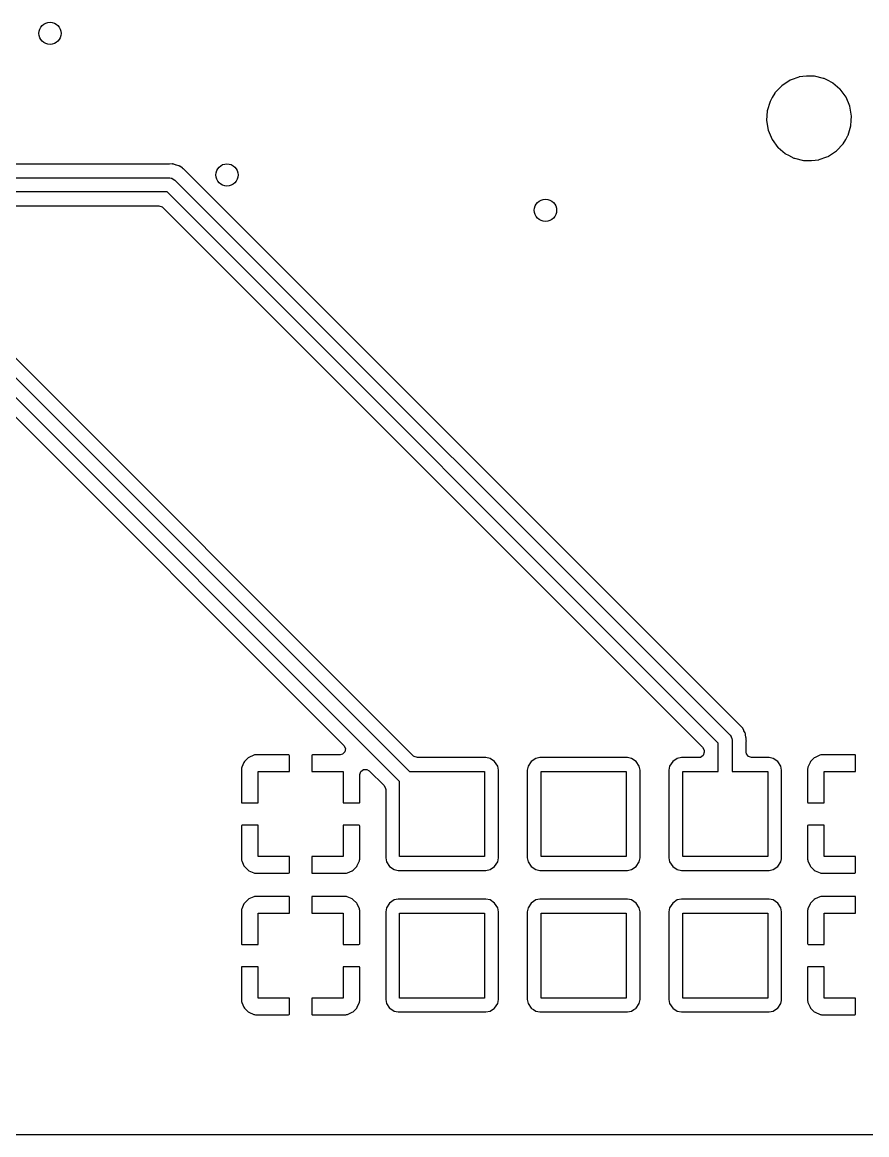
# Model space of a CAD drawing. Extents: x 0.02 to 3.98, y 0.02 to 3.98.
# Drawn here: x 2.155 to 2.752, y 0.022 to 0.808 of the extents above; entities that cross this region are included whole.
import ezdxf

# ---------------------------------------------------------------- set-up
doc = ezdxf.new("R2010")
doc.units = 0
doc.header["$MEASUREMENT"] = 0
doc.layers.add('BLACK', color=7, linetype='CONTINUOUS')

msp = doc.modelspace()

# ---------------------------------------------------------------- linework, layer by layer
at = {"layer": 'BLACK', "linetype": 'CONTINUOUS'}
for p, q in [((2.69191, 0.763065), (2.68713, 0.75801)), ((2.69504, 0.765116), (2.69191, 0.763065)), ((2.69755, 0.766759), (2.69504, 0.765116)), ((2.69774, 0.766883), (2.69755, 0.766759)), ((2.69755, 0.766759), (2.69755, 0.766759)), ((2.69852, 0.767166), (2.69774, 0.766883)), ((2.70407, 0.769182), (2.69852, 0.767166)), ((2.70428, 0.769259), (2.70407, 0.769182)), ((2.70407, 0.769182), (2.70407, 0.769182)), ((2.70946, 0.769862), (2.70428, 0.769259)), ((2.71448, 0.769862), (2.70946, 0.769862)), ((2.71454, 0.769859), (2.71448, 0.769862)), ((2.71474, 0.769846), (2.71454, 0.769859)), ((2.71454, 0.769859), (2.71454, 0.769859)), ((2.71492, 0.769835), (2.71474, 0.769846)), ((2.71474, 0.769846), (2.71474, 0.769846)), ((2.71508, 0.769794), (2.71492, 0.769835)), ((2.72146, 0.768234), (2.71508, 0.769794)), ((2.71508, 0.769794), (2.71508, 0.769794)), ((2.72168, 0.76818), (2.72146, 0.768234)), ((2.72146, 0.768234), (2.72146, 0.768234)), ((2.72188, 0.768077), (2.72168, 0.76818)), ((2.72422, 0.766883), (2.72188, 0.768077)), ((2.72188, 0.768077), (2.72188, 0.768077)), ((2.72788, 0.765013), (2.72422, 0.766883)), ((2.72805, 0.764866), (2.72788, 0.765013)), ((2.73302, 0.760651), (2.72805, 0.764866)), ((2.72805, 0.764866), (2.72805, 0.764866)), ((2.6852, 0.754688), (2.68363, 0.751989)), ((2.68701, 0.757814), (2.6852, 0.754688)), ((2.68713, 0.75801), (2.68701, 0.757814)), ((2.68701, 0.757814), (2.68701, 0.757814)), ((2.73319, 0.760505), (2.73302, 0.760651)), ((2.73302, 0.760651), (2.73302, 0.760651)), ((2.73732, 0.754896), (2.73319, 0.760505)), ((2.74004, 0.748489), (2.73732, 0.754896)), ((2.68363, 0.751989), (2.68161, 0.745324)), ((2.74122, 0.741626), (2.74004, 0.748489)), ((2.68161, 0.745324), (2.68118, 0.738374)), ((2.74102, 0.738374), (2.74122, 0.741626)), ((2.68118, 0.738374), (2.68236, 0.731511)), ((2.68236, 0.731511), (2.68508, 0.725104)), ((2.73877, 0.728011), (2.74079, 0.734676)), ((2.74079, 0.734676), (2.74102, 0.738374)), ((2.68508, 0.725104), (2.68921, 0.719495)), ((2.73527, 0.72199), (2.73708, 0.725104)), ((2.73708, 0.725104), (2.73866, 0.727816)), ((2.73866, 0.727816), (2.73877, 0.728011)), ((2.73866, 0.727816), (2.73866, 0.727816)), ((2.68921, 0.719495), (2.68938, 0.719349)), ((2.68938, 0.719349), (2.68938, 0.719349)), ((2.68938, 0.719349), (2.69431, 0.715164)), ((2.72485, 0.713241), (2.7291, 0.716024)), ((2.7291, 0.716024), (2.73049, 0.716935)), ((2.73049, 0.716935), (2.73527, 0.72199)), ((2.25928, 0.707697), (1.75705, 0.707697)), ((2.25943, 0.7077), (2.25928, 0.707697)), ((2.26123, 0.70777), (2.25943, 0.7077)), ((2.26155, 0.707783), (2.26123, 0.70777)), ((2.26123, 0.70777), (2.26123, 0.70777)), ((2.26181, 0.707707), (2.26155, 0.707783)), ((2.2619, 0.707699), (2.26181, 0.707707)), ((2.26195, 0.707697), (2.2619, 0.707699)), ((2.26203, 0.707697), (2.26195, 0.707697)), ((2.26225, 0.707678), (2.26203, 0.707697)), ((2.26248, 0.707597), (2.26225, 0.707678)), ((2.26416, 0.707009), (2.26248, 0.707597)), ((2.26248, 0.707597), (2.26248, 0.707597)), ((2.69431, 0.715164), (2.69452, 0.714987)), ((2.69452, 0.714987), (2.69673, 0.713857)), ((2.69673, 0.713857), (2.70052, 0.711923)), ((2.70052, 0.711923), (2.70052, 0.711923)), ((2.70052, 0.711923), (2.70072, 0.71182)), ((2.70072, 0.71182), (2.70094, 0.711766)), ((2.70094, 0.711766), (2.70094, 0.711766)), ((2.70094, 0.711766), (2.70732, 0.710206)), ((2.70732, 0.710206), (2.70732, 0.710206)), ((2.70732, 0.710206), (2.70748, 0.710165)), ((2.70748, 0.710165), (2.70766, 0.710154)), ((2.70766, 0.710154), (2.70766, 0.710154)), ((2.70766, 0.710154), (2.70786, 0.710141)), ((2.70786, 0.710141), (2.70786, 0.710141)), ((2.70786, 0.710141), (2.70792, 0.710138)), ((2.70792, 0.710138), (2.71294, 0.710138)), ((2.71294, 0.710138), (2.71812, 0.710741)), ((2.71812, 0.710741), (2.71833, 0.710818)), ((2.71833, 0.710818), (2.72388, 0.712834)), ((2.71833, 0.710818), (2.71833, 0.710818)), ((2.72388, 0.712834), (2.72466, 0.713117)), ((2.72466, 0.713117), (2.72485, 0.713241)), ((2.72485, 0.713241), (2.72485, 0.713241)), ((2.26433, 0.706952), (2.26416, 0.707009)), ((2.26596, 0.706465), (2.26433, 0.706952)), ((2.26627, 0.706373), (2.26596, 0.706465)), ((2.26596, 0.706465), (2.26596, 0.706465)), ((2.26651, 0.706198), (2.26627, 0.706373)), ((2.26661, 0.706147), (2.26651, 0.706198)), ((2.26689, 0.706047), (2.26661, 0.706147)), ((2.26715, 0.705848), (2.26689, 0.706047)), ((2.26848, 0.704796), (2.26715, 0.705848)), ((2.26715, 0.705848), (2.26715, 0.705848)), ((2.26863, 0.704686), (2.26848, 0.704796)), ((2.26913, 0.704329), (2.26863, 0.704686)), ((2.26926, 0.704235), (2.26913, 0.704329)), ((2.26913, 0.704329), (2.26913, 0.704329)), ((2.26937, 0.704122), (2.26926, 0.704235)), ((2.26945, 0.704054), (2.26937, 0.704122)), ((2.26969, 0.703847), (2.26945, 0.704054)), ((2.27076, 0.703), (2.26969, 0.703847)), ((2.27093, 0.70273), (2.27076, 0.703)), ((2.27102, 0.7026), (2.27093, 0.70273)), ((2.27154, 0.701958), (2.27102, 0.7026)), ((2.66214, 0.31135), (2.27154, 0.701958)), ((1.63984, 0.697835), (2.25967, 0.697835)), ((2.25967, 0.697835), (2.26054, 0.697709)), ((2.26054, 0.697709), (2.26072, 0.697722)), ((2.26072, 0.697722), (2.26082, 0.697669)), ((2.26082, 0.697669), (2.26107, 0.697632)), ((2.26107, 0.697632), (2.26209, 0.696974)), ((2.26209, 0.696974), (2.26315, 0.696393)), ((2.26315, 0.696393), (2.65545, 0.304099)), ((2.25764, 0.687992), (1.63984, 0.687992)), ((2.64705, 0.29858), (2.25764, 0.687992)), ((1.64769, 0.67813), (2.25194, 0.67813)), ((2.25194, 0.67813), (2.25423, 0.677386)), ((2.25423, 0.677386), (2.25469, 0.676988)), ((2.25469, 0.676988), (2.63604, 0.295637)), ((2.11567, 0.591688), (2.42893, 0.278425)), ((2.43187, 0.289429), (2.12405, 0.597253)), ((2.42197, 0.271465), (2.11015, 0.583287)), ((2.1072, 0.572283), (2.3826, 0.29689)), ((2.66225, 0.311244), (2.66214, 0.31135)), ((2.66381, 0.309805), (2.66225, 0.311244)), ((2.66394, 0.309571), (2.66381, 0.309805)), ((2.664, 0.309498), (2.66394, 0.309571)), ((2.66403, 0.309463), (2.664, 0.309498)), ((2.66409, 0.309404), (2.66403, 0.309463)), ((2.66423, 0.309237), (2.66409, 0.309404)), ((2.66434, 0.309016), (2.66423, 0.309237)), ((2.66511, 0.307416), (2.66434, 0.309016)), ((2.66434, 0.309016), (2.66434, 0.309016)), ((2.66519, 0.307252), (2.66511, 0.307416)), ((2.666, 0.305757), (2.66519, 0.307252)), ((2.65545, 0.304099), (2.65597, 0.303396)), ((2.65597, 0.303396), (2.65611, 0.303277)), ((2.65611, 0.303277), (2.65614, 0.303171)), ((2.65614, 0.303171), (2.65629, 0.302967)), ((2.65629, 0.302967), (2.65655, 0.301782)), ((2.65655, 0.301782), (2.65689, 0.300619)), ((2.65689, 0.300619), (2.65689, 0.278425)), ((2.66615, 0.305474), (2.666, 0.305757)), ((2.666, 0.305757), (2.666, 0.305757)), ((2.6662, 0.305177), (2.66615, 0.305474)), ((2.66623, 0.305072), (2.6662, 0.305177)), ((2.66636, 0.3048), (2.66623, 0.305072)), ((2.6664, 0.304442), (2.66636, 0.3048)), ((2.6666, 0.302794), (2.6664, 0.304442)), ((2.66662, 0.302612), (2.6666, 0.302794)), ((2.66668, 0.302289), (2.66662, 0.302612)), ((2.66675, 0.301847), (2.66668, 0.302289)), ((2.66675, 0.301686), (2.66675, 0.301847)), ((2.66676, 0.301579), (2.66675, 0.301686)), ((2.66675, 0.298626), (2.66684, 0.299446)), ((2.66678, 0.301271), (2.66676, 0.301579)), ((2.66688, 0.300399), (2.66678, 0.301271)), ((2.66684, 0.299446), (2.66687, 0.299598)), ((2.66687, 0.299598), (2.66694, 0.299913)), ((2.66687, 0.299598), (2.66687, 0.299598)), ((2.66694, 0.299913), (2.66688, 0.300399)), ((2.38331, 0.292364), (2.38161, 0.290661)), ((2.3826, 0.29689), (2.38369, 0.294744)), ((2.38369, 0.294744), (2.38331, 0.292364)), ((2.63604, 0.295637), (2.63714, 0.293491)), ((2.63719, 0.292185), (2.63644, 0.289894)), ((2.63714, 0.293491), (2.63719, 0.292881)), ((2.63719, 0.292881), (2.63719, 0.292185)), ((2.64705, 0.278425), (2.64705, 0.29858)), ((2.66675, 0.292185), (2.66675, 0.298626)), ((2.66694, 0.290981), (2.66675, 0.292185)), ((2.66836, 0.289032), (2.66694, 0.290981)), ((2.31191, 0.284885), (2.31039, 0.281457)), ((2.31231, 0.285468), (2.31191, 0.284885)), ((2.31491, 0.288073), (2.31231, 0.285468)), ((2.31549, 0.288474), (2.31491, 0.288073)), ((2.31892, 0.289995), (2.31549, 0.288474)), ((2.31947, 0.290148), (2.31892, 0.289995)), ((2.3201, 0.290223), (2.31947, 0.290148)), ((2.32033, 0.290236), (2.3201, 0.290223)), ((2.34377, 0.290236), (2.32033, 0.290236)), ((2.34393, 0.290118), (2.34377, 0.290236)), ((2.34409, 0.289619), (2.34393, 0.290118)), ((2.34409, 0.278425), (2.34409, 0.289619)), ((2.35996, 0.290074), (2.35984, 0.289912)), ((2.35984, 0.289912), (2.35984, 0.278425)), ((2.36046, 0.290236), (2.35996, 0.290074)), ((2.37984, 0.290236), (2.36046, 0.290236)), ((2.38161, 0.290661), (2.37984, 0.290236)), ((2.43234, 0.289032), (2.43187, 0.289429)), ((2.43463, 0.288287), (2.43234, 0.289032)), ((2.48294, 0.288287), (2.43463, 0.288287)), ((2.48582, 0.287715), (2.48294, 0.288287)), ((2.48908, 0.285535), (2.48582, 0.287715)), ((2.49126, 0.282273), (2.48908, 0.285535)), ((2.51486, 0.285535), (2.51268, 0.282273)), ((2.51812, 0.287715), (2.51486, 0.285535)), ((2.521, 0.288287), (2.51812, 0.287715)), ((2.58294, 0.288287), (2.521, 0.288287)), ((2.58582, 0.287715), (2.58294, 0.288287)), ((2.58908, 0.285535), (2.58582, 0.287715)), ((2.59126, 0.282273), (2.58908, 0.285535)), ((2.61486, 0.285535), (2.61268, 0.282273)), ((2.61812, 0.287715), (2.61486, 0.285535)), ((2.621, 0.288287), (2.61812, 0.287715)), ((2.63329, 0.288287), (2.621, 0.288287)), ((2.63449, 0.288478), (2.63329, 0.288287)), ((2.63644, 0.289894), (2.63449, 0.288478)), ((2.67065, 0.288287), (2.66836, 0.289032)), ((2.68294, 0.288287), (2.67065, 0.288287)), ((2.68582, 0.287715), (2.68294, 0.288287)), ((2.68908, 0.285535), (2.68582, 0.287715)), ((2.69126, 0.282273), (2.68908, 0.285535)), ((2.71191, 0.284885), (2.71039, 0.281457)), ((2.71231, 0.285468), (2.71191, 0.284885)), ((2.71491, 0.288073), (2.71231, 0.285468)), ((2.71549, 0.288474), (2.71491, 0.288073)), ((2.71892, 0.289995), (2.71549, 0.288474)), ((2.71947, 0.290148), (2.71892, 0.289995)), ((2.7201, 0.290223), (2.71947, 0.290148)), ((2.72033, 0.290236), (2.7201, 0.290223)), ((2.74377, 0.290236), (2.72033, 0.290236)), ((2.74393, 0.290118), (2.74377, 0.290236)), ((2.74409, 0.289619), (2.74393, 0.290118)), ((2.74409, 0.278425), (2.74409, 0.289619)), ((2.31017, 0.280292), (2.31016, 0.280067)), ((2.31016, 0.280067), (2.31016, 0.256917)), ((2.31024, 0.280898), (2.31017, 0.280292)), ((2.31039, 0.281457), (2.31024, 0.280898)), ((2.32197, 0.256299), (2.32197, 0.278425)), ((2.32197, 0.278425), (2.34409, 0.278425)), ((2.35984, 0.278425), (2.38197, 0.278425)), ((2.38197, 0.278425), (2.38197, 0.256299)), ((2.39378, 0.276297), (2.39452, 0.278588)), ((2.39378, 0.256624), (2.39378, 0.276297)), ((2.39452, 0.278588), (2.39647, 0.280004)), ((2.39647, 0.280004), (2.39888, 0.280004)), ((2.39888, 0.280004), (2.40043, 0.279053)), ((2.40043, 0.279053), (2.41096, 0.268522)), ((2.42893, 0.278425), (2.48197, 0.278425)), ((2.48197, 0.278425), (2.48197, 0.218425)), ((2.49183, 0.279397), (2.49126, 0.282273)), ((2.49183, 0.217454), (2.49183, 0.279397)), ((2.51268, 0.282273), (2.51211, 0.279397)), ((2.51211, 0.279397), (2.51211, 0.217454)), ((2.52197, 0.218425), (2.52197, 0.278425)), ((2.52197, 0.278425), (2.58197, 0.278425)), ((2.58197, 0.278425), (2.58197, 0.218425)), ((2.59183, 0.279397), (2.59126, 0.282273)), ((2.59183, 0.217454), (2.59183, 0.279397)), ((2.61268, 0.282273), (2.61211, 0.279397)), ((2.61211, 0.279397), (2.61211, 0.217454)), ((2.62197, 0.218425), (2.62197, 0.278425)), ((2.62197, 0.278425), (2.64705, 0.278425)), ((2.65689, 0.278425), (2.68197, 0.278425)), ((2.68197, 0.278425), (2.68197, 0.218425)), ((2.69183, 0.279397), (2.69126, 0.282273)), ((2.69183, 0.217454), (2.69183, 0.279397)), ((2.71017, 0.280292), (2.71016, 0.280067)), ((2.71016, 0.280067), (2.71016, 0.256917)), ((2.71024, 0.280898), (2.71017, 0.280292)), ((2.71039, 0.281457), (2.71024, 0.280898)), ((2.72197, 0.256299), (2.72197, 0.278425)), ((2.72197, 0.278425), (2.74409, 0.278425)), ((2.41096, 0.268522), (2.41206, 0.266376)), ((2.42197, 0.218425), (2.42197, 0.271465)), ((2.41206, 0.266376), (2.41211, 0.265766)), ((2.41211, 0.265766), (2.41211, 0.217454)), ((2.31016, 0.256917), (2.31032, 0.256417)), ((2.31032, 0.256417), (2.31048, 0.256299)), ((2.31048, 0.256299), (2.32197, 0.256299)), ((2.38197, 0.256299), (2.39316, 0.256299)), ((2.39316, 0.256299), (2.39366, 0.256461)), ((2.39366, 0.256461), (2.39378, 0.256624)), ((2.71016, 0.256917), (2.71032, 0.256417)), ((2.71032, 0.256417), (2.71048, 0.256299)), ((2.71048, 0.256299), (2.72197, 0.256299)), ((2.31028, 0.240389), (2.31016, 0.240227)), ((2.31016, 0.240227), (2.31016, 0.216786)), ((2.31077, 0.240551), (2.31028, 0.240389)), ((2.32197, 0.240551), (2.31077, 0.240551)), ((2.32197, 0.218425), (2.32197, 0.240551)), ((2.39345, 0.240551), (2.38197, 0.240551)), ((2.38197, 0.240551), (2.38197, 0.218425)), ((2.39362, 0.240433), (2.39345, 0.240551)), ((2.39378, 0.239934), (2.39362, 0.240433)), ((2.39378, 0.216783), (2.39378, 0.239934)), ((2.71028, 0.240389), (2.71016, 0.240227)), ((2.71016, 0.240227), (2.71016, 0.216786)), ((2.71077, 0.240551), (2.71028, 0.240389)), ((2.72197, 0.240551), (2.71077, 0.240551)), ((2.72197, 0.218425), (2.72197, 0.240551)), ((2.31016, 0.216786), (2.31017, 0.216556)), ((2.31017, 0.216556), (2.31025, 0.215931)), ((2.31025, 0.215931), (2.3104, 0.215373)), ((2.3104, 0.215373), (2.31192, 0.211948)), ((2.34409, 0.218425), (2.32197, 0.218425)), ((2.34409, 0.206939), (2.34409, 0.218425)), ((2.38197, 0.218425), (2.35984, 0.218425)), ((2.35984, 0.218425), (2.35984, 0.207231)), ((2.39203, 0.211966), (2.39354, 0.215393)), ((2.39354, 0.215393), (2.3937, 0.215952)), ((2.3937, 0.215952), (2.39377, 0.216558)), ((2.39377, 0.216558), (2.39378, 0.216783)), ((2.41211, 0.217454), (2.41268, 0.214577)), ((2.41268, 0.214577), (2.41486, 0.211315)), ((2.48197, 0.218425), (2.42197, 0.218425)), ((2.48908, 0.211315), (2.49126, 0.214577)), ((2.49126, 0.214577), (2.49183, 0.217454)), ((2.51211, 0.217454), (2.51268, 0.214577)), ((2.51268, 0.214577), (2.51486, 0.211315)), ((2.58197, 0.218425), (2.52197, 0.218425)), ((2.58908, 0.211315), (2.59126, 0.214577)), ((2.59126, 0.214577), (2.59183, 0.217454)), ((2.61211, 0.217454), (2.61268, 0.214577)), ((2.61268, 0.214577), (2.61486, 0.211315)), ((2.68197, 0.218425), (2.62197, 0.218425)), ((2.68908, 0.211315), (2.69126, 0.214577)), ((2.69126, 0.214577), (2.6917, 0.216786)), ((2.6917, 0.216786), (2.69183, 0.217454)), ((2.71016, 0.216786), (2.71017, 0.216556)), ((2.71017, 0.216556), (2.71025, 0.215931)), ((2.71025, 0.215931), (2.7104, 0.215373)), ((2.7104, 0.215373), (2.71192, 0.211948)), ((2.74409, 0.218425), (2.72197, 0.218425)), ((2.74409, 0.206939), (2.74409, 0.218425)), ((2.31192, 0.211948), (2.31232, 0.211365)), ((2.31232, 0.211365), (2.31493, 0.208765)), ((2.31493, 0.208765), (2.31551, 0.208365)), ((2.31551, 0.208365), (2.31894, 0.20685)), ((2.31894, 0.20685), (2.3195, 0.206698)), ((2.3195, 0.206698), (2.3201, 0.206627)), ((2.3201, 0.206627), (2.32033, 0.206614)), ((2.32033, 0.206614), (2.34348, 0.206614)), ((2.34348, 0.206614), (2.34398, 0.206776)), ((2.34398, 0.206776), (2.34409, 0.206939)), ((2.35984, 0.207231), (2.36, 0.206732)), ((2.36, 0.206732), (2.36017, 0.206614)), ((2.36017, 0.206614), (2.38361, 0.206614)), ((2.38361, 0.206614), (2.38384, 0.206628)), ((2.38384, 0.206628), (2.38446, 0.206702)), ((2.38446, 0.206702), (2.38502, 0.206855)), ((2.38502, 0.206855), (2.38845, 0.208377)), ((2.38845, 0.208377), (2.38903, 0.208777)), ((2.38903, 0.208777), (2.39163, 0.211382)), ((2.39163, 0.211382), (2.39203, 0.211966)), ((2.41486, 0.211315), (2.41812, 0.209135)), ((2.41812, 0.209135), (2.421, 0.208563)), ((2.421, 0.208563), (2.48294, 0.208563)), ((2.48294, 0.208563), (2.48582, 0.209135)), ((2.48582, 0.209135), (2.48908, 0.211315)), ((2.51486, 0.211315), (2.51812, 0.209135)), ((2.51812, 0.209135), (2.521, 0.208563)), ((2.521, 0.208563), (2.58294, 0.208563)), ((2.58294, 0.208563), (2.58582, 0.209135)), ((2.58582, 0.209135), (2.58908, 0.211315)), ((2.61486, 0.211315), (2.61812, 0.209135)), ((2.61812, 0.209135), (2.621, 0.208563)), ((2.621, 0.208563), (2.68294, 0.208563)), ((2.68294, 0.208563), (2.68582, 0.209135)), ((2.68582, 0.209135), (2.68908, 0.211315)), ((2.71192, 0.211948), (2.71232, 0.211365)), ((2.71232, 0.211365), (2.71493, 0.208765)), ((2.71493, 0.208765), (2.71551, 0.208365)), ((2.71551, 0.208365), (2.71894, 0.20685)), ((2.71894, 0.20685), (2.7195, 0.206698)), ((2.7195, 0.206698), (2.7201, 0.206627)), ((2.7201, 0.206627), (2.72033, 0.206614)), ((2.72033, 0.206614), (2.74348, 0.206614)), ((2.74348, 0.206614), (2.74398, 0.206776)), ((2.74398, 0.206776), (2.74409, 0.206939)), ((2.31892, 0.189995), (2.31549, 0.188474)), ((2.31947, 0.190148), (2.31892, 0.189995)), ((2.3201, 0.190223), (2.31947, 0.190148)), ((2.32033, 0.190236), (2.3201, 0.190223)), ((2.34377, 0.190236), (2.32033, 0.190236)), ((2.34393, 0.190118), (2.34377, 0.190236)), ((2.34409, 0.189619), (2.34393, 0.190118)), ((2.34409, 0.178425), (2.34409, 0.189619)), ((2.35996, 0.190074), (2.35984, 0.189912)), ((2.35984, 0.189912), (2.35984, 0.178425)), ((2.36046, 0.190236), (2.35996, 0.190074)), ((2.38361, 0.190236), (2.36046, 0.190236)), ((2.38384, 0.190223), (2.38361, 0.190236)), ((2.38444, 0.190152), (2.38384, 0.190223)), ((2.385, 0.19), (2.38444, 0.190152)), ((2.38843, 0.188485), (2.385, 0.19)), ((2.71892, 0.189995), (2.71549, 0.188474)), ((2.71947, 0.190148), (2.71892, 0.189995)), ((2.7201, 0.190223), (2.71947, 0.190148)), ((2.72033, 0.190236), (2.7201, 0.190223)), ((2.74377, 0.190236), (2.72033, 0.190236)), ((2.74393, 0.190118), (2.74377, 0.190236)), ((2.74409, 0.189619), (2.74393, 0.190118)), ((2.74409, 0.178425), (2.74409, 0.189619)), ((2.31024, 0.180898), (2.31017, 0.180292)), ((2.31039, 0.181457), (2.31024, 0.180898)), ((2.31191, 0.184885), (2.31039, 0.181457)), ((2.31231, 0.185468), (2.31191, 0.184885)), ((2.31491, 0.188073), (2.31231, 0.185468)), ((2.31549, 0.188474), (2.31491, 0.188073)), ((2.38901, 0.188085), (2.38843, 0.188485)), ((2.39162, 0.185485), (2.38901, 0.188085)), ((2.39202, 0.184902), (2.39162, 0.185485)), ((2.39354, 0.181477), (2.39202, 0.184902)), ((2.39369, 0.180919), (2.39354, 0.181477)), ((2.39377, 0.180295), (2.39369, 0.180919)), ((2.41268, 0.182273), (2.41211, 0.179397)), ((2.41486, 0.185535), (2.41268, 0.182273)), ((2.41812, 0.187715), (2.41486, 0.185535)), ((2.421, 0.188287), (2.41812, 0.187715)), ((2.48294, 0.188287), (2.421, 0.188287)), ((2.48582, 0.187715), (2.48294, 0.188287)), ((2.48908, 0.185535), (2.48582, 0.187715)), ((2.49126, 0.182273), (2.48908, 0.185535)), ((2.49183, 0.179397), (2.49126, 0.182273)), ((2.51268, 0.182273), (2.51211, 0.179397)), ((2.51486, 0.185535), (2.51268, 0.182273)), ((2.51812, 0.187715), (2.51486, 0.185535)), ((2.521, 0.188287), (2.51812, 0.187715)), ((2.58294, 0.188287), (2.521, 0.188287)), ((2.58582, 0.187715), (2.58294, 0.188287)), ((2.58908, 0.185535), (2.58582, 0.187715)), ((2.59126, 0.182273), (2.58908, 0.185535)), ((2.59183, 0.179397), (2.59126, 0.182273)), ((2.61268, 0.182273), (2.61211, 0.179397)), ((2.61486, 0.185535), (2.61268, 0.182273)), ((2.61812, 0.187715), (2.61486, 0.185535)), ((2.621, 0.188287), (2.61812, 0.187715)), ((2.68294, 0.188287), (2.621, 0.188287)), ((2.68582, 0.187715), (2.68294, 0.188287)), ((2.68908, 0.185535), (2.68582, 0.187715)), ((2.69126, 0.182273), (2.68908, 0.185535)), ((2.69183, 0.179397), (2.69126, 0.182273)), ((2.71024, 0.180898), (2.71017, 0.180292)), ((2.71039, 0.181457), (2.71024, 0.180898)), ((2.71191, 0.184885), (2.71039, 0.181457)), ((2.71231, 0.185468), (2.71191, 0.184885)), ((2.71491, 0.188073), (2.71231, 0.185468)), ((2.71549, 0.188474), (2.71491, 0.188073)), ((2.31017, 0.180292), (2.31016, 0.180067)), ((2.31016, 0.180067), (2.31016, 0.156917)), ((2.32197, 0.156299), (2.32197, 0.178425)), ((2.32197, 0.178425), (2.34409, 0.178425)), ((2.35984, 0.178425), (2.38197, 0.178425)), ((2.38197, 0.178425), (2.38197, 0.156299)), ((2.39378, 0.180065), (2.39377, 0.180295)), ((2.39378, 0.156624), (2.39378, 0.180065)), ((2.41211, 0.179397), (2.41211, 0.117454)), ((2.42197, 0.118425), (2.42197, 0.178425)), ((2.42197, 0.178425), (2.48197, 0.178425)), ((2.48197, 0.178425), (2.48197, 0.118425)), ((2.49183, 0.117454), (2.49183, 0.179397)), ((2.51211, 0.179397), (2.51211, 0.117454)), ((2.52197, 0.118425), (2.52197, 0.178425)), ((2.52197, 0.178425), (2.58197, 0.178425)), ((2.58197, 0.178425), (2.58197, 0.118425)), ((2.59183, 0.117454), (2.59183, 0.179397)), ((2.61211, 0.179397), (2.61211, 0.117454)), ((2.62197, 0.118425), (2.62197, 0.178425)), ((2.62197, 0.178425), (2.68197, 0.178425)), ((2.68197, 0.178425), (2.68197, 0.118425)), ((2.69183, 0.117454), (2.69183, 0.179397)), ((2.71017, 0.180292), (2.71016, 0.180067)), ((2.71016, 0.180067), (2.71016, 0.156917)), ((2.72197, 0.156299), (2.72197, 0.178425)), ((2.72197, 0.178425), (2.74409, 0.178425)), ((2.31016, 0.156917), (2.31032, 0.156417)), ((2.31032, 0.156417), (2.31048, 0.156299)), ((2.31048, 0.156299), (2.32197, 0.156299)), ((2.38197, 0.156299), (2.39316, 0.156299)), ((2.39316, 0.156299), (2.39366, 0.156461)), ((2.39366, 0.156461), (2.39378, 0.156624)), ((2.71016, 0.156917), (2.71032, 0.156417)), ((2.71032, 0.156417), (2.71048, 0.156299)), ((2.71048, 0.156299), (2.72197, 0.156299)), ((2.31028, 0.140389), (2.31016, 0.140227)), ((2.31016, 0.140227), (2.31016, 0.116786)), ((2.31077, 0.140551), (2.31028, 0.140389)), ((2.32197, 0.140551), (2.31077, 0.140551)), ((2.32197, 0.118425), (2.32197, 0.140551)), ((2.39345, 0.140551), (2.38197, 0.140551)), ((2.38197, 0.140551), (2.38197, 0.118425)), ((2.39362, 0.140433), (2.39345, 0.140551)), ((2.39378, 0.139934), (2.39362, 0.140433)), ((2.39378, 0.116783), (2.39378, 0.139934)), ((2.71028, 0.140389), (2.71016, 0.140227)), ((2.71016, 0.140227), (2.71016, 0.116786)), ((2.71077, 0.140551), (2.71028, 0.140389)), ((2.72197, 0.140551), (2.71077, 0.140551)), ((2.72197, 0.118425), (2.72197, 0.140551)), ((2.34409, 0.118425), (2.32197, 0.118425)), ((2.34409, 0.106939), (2.34409, 0.118425)), ((2.38197, 0.118425), (2.35984, 0.118425)), ((2.35984, 0.118425), (2.35984, 0.107231)), ((2.48197, 0.118425), (2.42197, 0.118425)), ((2.58197, 0.118425), (2.52197, 0.118425)), ((2.68197, 0.118425), (2.62197, 0.118425)), ((2.74409, 0.118425), (2.72197, 0.118425)), ((2.74409, 0.106939), (2.74409, 0.118425)), ((2.31016, 0.116786), (2.31017, 0.116556)), ((2.31017, 0.116556), (2.31025, 0.115931)), ((2.31025, 0.115931), (2.3104, 0.115373)), ((2.3104, 0.115373), (2.31192, 0.111948)), ((2.31192, 0.111948), (2.31232, 0.111365)), ((2.31232, 0.111365), (2.31493, 0.108765)), ((2.38903, 0.108777), (2.39163, 0.111382)), ((2.39163, 0.111382), (2.39203, 0.111966)), ((2.39203, 0.111966), (2.39354, 0.115393)), ((2.39354, 0.115393), (2.3937, 0.115952)), ((2.3937, 0.115952), (2.39377, 0.116558)), ((2.39377, 0.116558), (2.39378, 0.116783)), ((2.41211, 0.117454), (2.41268, 0.114577)), ((2.41268, 0.114577), (2.41486, 0.111315)), ((2.41486, 0.111315), (2.41518, 0.111102)), ((2.41518, 0.111102), (2.41647, 0.110237)), ((2.41647, 0.110237), (2.41812, 0.109135)), ((2.48582, 0.109135), (2.48747, 0.110237)), ((2.48747, 0.110237), (2.48876, 0.111102)), ((2.48876, 0.111102), (2.48908, 0.111315)), ((2.48908, 0.111315), (2.49126, 0.114577)), ((2.49126, 0.114577), (2.49183, 0.117454)), ((2.51211, 0.117454), (2.51268, 0.114577)), ((2.51268, 0.114577), (2.51486, 0.111315)), ((2.51486, 0.111315), (2.51518, 0.111102)), ((2.51518, 0.111102), (2.51647, 0.110237)), ((2.51647, 0.110237), (2.51812, 0.109135)), ((2.58582, 0.109135), (2.58747, 0.110237)), ((2.58747, 0.110237), (2.58876, 0.111102)), ((2.58876, 0.111102), (2.58908, 0.111315)), ((2.58908, 0.111315), (2.59126, 0.114577)), ((2.59126, 0.114577), (2.59183, 0.117454)), ((2.61211, 0.117454), (2.61268, 0.114577)), ((2.61268, 0.114577), (2.61486, 0.111315)), ((2.61486, 0.111315), (2.61518, 0.111102)), ((2.61518, 0.111102), (2.61647, 0.110237)), ((2.61647, 0.110237), (2.61812, 0.109135)), ((2.68582, 0.109135), (2.68747, 0.110237)), ((2.68747, 0.110237), (2.68876, 0.111102)), ((2.68876, 0.111102), (2.68908, 0.111315)), ((2.68908, 0.111315), (2.69126, 0.114577)), ((2.69126, 0.114577), (2.6917, 0.116786)), ((2.6917, 0.116786), (2.69183, 0.117454)), ((2.71016, 0.116786), (2.71017, 0.116556)), ((2.71017, 0.116556), (2.71025, 0.115931)), ((2.71025, 0.115931), (2.7104, 0.115373)), ((2.7104, 0.115373), (2.71192, 0.111948)), ((2.71192, 0.111948), (2.71232, 0.111365)), ((2.71232, 0.111365), (2.71493, 0.108765)), ((2.31493, 0.108765), (2.31551, 0.108365)), ((2.31551, 0.108365), (2.31894, 0.10685)), ((2.31894, 0.10685), (2.3195, 0.106698)), ((2.3195, 0.106698), (2.3201, 0.106627)), ((2.3201, 0.106627), (2.32033, 0.106614)), ((2.32033, 0.106614), (2.34348, 0.106614)), ((2.34348, 0.106614), (2.34398, 0.106776)), ((2.34398, 0.106776), (2.34409, 0.106939)), ((2.35984, 0.107231), (2.36, 0.106732)), ((2.36, 0.106732), (2.36017, 0.106614)), ((2.36017, 0.106614), (2.38361, 0.106614)), ((2.38361, 0.106614), (2.38384, 0.106628)), ((2.38384, 0.106628), (2.38446, 0.106702)), ((2.38446, 0.106702), (2.38502, 0.106855)), ((2.38502, 0.106855), (2.38845, 0.108377)), ((2.38845, 0.108377), (2.38903, 0.108777)), ((2.41812, 0.109135), (2.421, 0.108563)), ((2.421, 0.108563), (2.48294, 0.108563)), ((2.48294, 0.108563), (2.48582, 0.109135)), ((2.51812, 0.109135), (2.521, 0.108563)), ((2.521, 0.108563), (2.58294, 0.108563)), ((2.58294, 0.108563), (2.58582, 0.109135)), ((2.61812, 0.109135), (2.621, 0.108563)), ((2.621, 0.108563), (2.68294, 0.108563)), ((2.68294, 0.108563), (2.68582, 0.109135)), ((2.71493, 0.108765), (2.71551, 0.108365)), ((2.71551, 0.108365), (2.71894, 0.10685)), ((2.71894, 0.10685), (2.7195, 0.106698)), ((2.7195, 0.106698), (2.7201, 0.106627)), ((2.7201, 0.106627), (2.72033, 0.106614)), ((2.72033, 0.106614), (2.74348, 0.106614)), ((2.74348, 0.106614), (2.74398, 0.106776)), ((2.74398, 0.106776), (2.74409, 0.106939)), ((3.97427, 0.021831), (0.025728, 0.021831))]:
    msp.add_line(p, q, dxfattribs=at)
at = {"layer": 'BLACK'}
for centre in [(2.175, 0.8), (2.3, 0.7), (2.525, 0.675)]:
    msp.add_circle(centre, 0.007874, dxfattribs=at)

doc.saveas('drawing.dxf')
